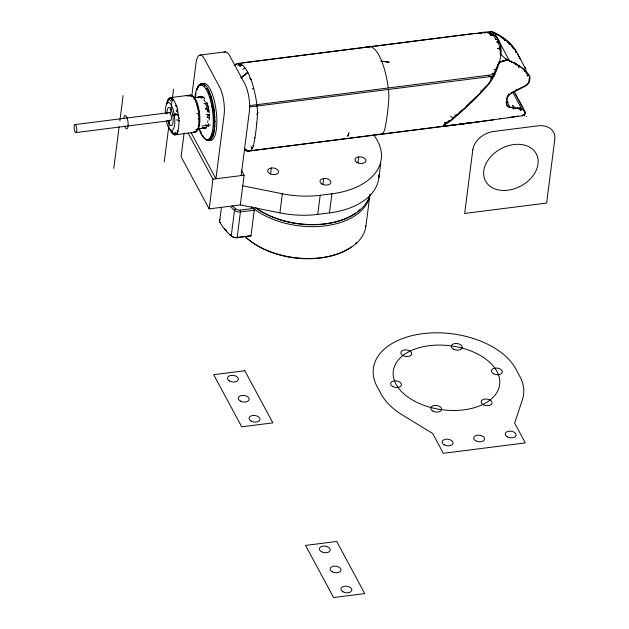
<?xml version="1.0" encoding="UTF-8"?>
<svg xmlns="http://www.w3.org/2000/svg" width="629" height="629" viewBox="0 0 629 629"><rect width="100%" height="100%" fill="white"/><g stroke="black" fill="none" stroke-linecap="round" stroke-linejoin="round"><path stroke-width="0.94" d="M513.838 107.818L513.555 108.974L513.838 107.818L514.664 107.583L515.088 108.282L517.981 108.094L518.5 108.746L520.6 108.786L520.356 110.248L522.903 109.509L523.996 110.366L524.358 112.072L524.877 112.253L524.547 114.682L522.015 115.429M165.513 113.707L165.537 112.662M504.199 38.707L505.559 40.201L504.175 39.831L504.199 38.707L503.082 37.787L501.973 37.811L498.545 35.106L492.829 32.889M506.597 103.864L506.133 102.842L506.825 97.534M518.909 66.525L518.862 67.578L519.247 66.139L518.736 65.526L518.909 66.525L518.736 65.526M209.253 139.622L209.284 139.088L210.007 139.709M447.455 122.191L448.233 122.065L448.328 121.169L449.688 121.02L451.166 119.887L457.307 114.447L456.387 114.682L458.297 114.25L459.194 112.67L465.594 107.292L469.179 103.219L480.918 92.581C482.978 87.407 489.669 85.19 490.809 79.419L493.663 75.299L498.608 63.372L499.63 63.042M208.262 126.547L208.325 125.863M528.564 75.221L527.196 75.865L527.637 73.522L529.516 76.251L528.643 82.8L525.608 85.473L516.095 90.183M499.874 52.797L500.794 54.519L500.613 56.091A43.031 27.354 -55.6 0 1 499.45 61.854L498.994 63.498A52.474 33.353 -55.6 0 1 494.748 74.434L493.938 76.117L249.76 106.954M113.786 168.391L119.133 126.673M119.88 120.847L123.111 95.624M164.24 161.991L169.578 120.273M170.325 114.447L173.557 89.224M184.163 132.798L181.097 156.763L209.15 208.891L240.309 204.936L279.889 212.877A73.695 44.352 7.3 0 0 317.755 214.387L329.462 212.901A73.695 44.352 7.3 0 0 379.035 174.705M191.829 95.789L196.028 62.979A20.097 6.353 82.8 0 1 204.543 59.087L219.647 87.156A20.097 6.353 82.8 0 1 224.081 115.107L215.92 178.793L191.09 132.648M209.15 208.891L212.956 179.171L188.126 133.026M221.424 207.452L219.607 221.605A70.346 42.332 7.3 0 0 231.244 235.891A1.337 0.786 -49.5 0 0 232.156 236.535A4.018 2.422 7.3 0 0 236.598 237.699L249.886 236.009A1.407 0.818 64.5 0 0 251.026 235.718L254.25 210.212A1.407 0.818 64.5 0 0 253.416 208.443M241.151 175.593L249.304 111.907A20.097 6.353 82.8 0 0 244.87 83.956L229.766 55.887A20.097 6.353 82.8 0 0 223.987 52.435M240.309 204.936L244.115 175.216L241.355 170.089M270.58 173.95L271.343 167.982M279.889 212.877L282.342 193.771A73.695 44.352 7.3 0 0 320.2 195.281L331.908 193.795A73.695 44.352 7.3 0 0 373.579 134.873M317.755 214.387L320.2 195.281M322.897 184.446L323.668 178.479M329.462 212.901L331.908 193.795M357.956 162.872L358.719 156.896M369.891 195.1L365.936 225.976A66.996 40.319 7.3 0 1 317.409 258.11A66.996 40.319 7.3 0 1 245.145 236.693M378.894 177.543L380.726 163.218M444.098 125.729L444.876 125.116L443.885 125.045L444.727 123.929M477.395 33.675L482.246 32.96M481.444 33.73L481.02 32.779L480.344 32.779M490.164 33.699L492.515 35.499L493.309 35.224L490.746 35.515L493.309 35.224L495.77 38.856L496.768 39.721L497.657 39.517L495.479 39.312L497.657 39.517A24.877 16.739 -39.4 0 1 498.687 41.435L498.089 42.182L500.267 48.15L499.851 50.234L500.613 52.561M209.842 139.261L209.913 138.734M207.641 122.419L207.869 120.799M211.092 138.113L211.242 137.075M214.19 126.869L213.703 132.609M213.868 119.777L214.119 114.91L213.302 112.174M527.637 73.522L527.196 75.865L528.085 74.088M494.622 73.279L494.874 72.005M196.067 93.202L195.383 97.369M207.853 116.349L208.207 114.903L207.484 114.148M210.463 138.844L210.581 138.333M489.048 83.437L489.338 82.375M213.082 131.272L212.571 134.944L212.948 136.013L212.02 134.881L211.8 137.059M196.908 89.53L197.844 87.289M466.183 106.608L466.443 105.766L467.536 105.334M492.554 77.186L492.916 76.085M204.716 128.693L204.095 128.465M498.994 63.498L501.077 61.485L507.367 60.062L509.537 60.887L494.276 32.519L491.964 31.45L482.301 32.48A52.466 33.353 -55.6 0 0 475.508 33.651M196.649 90.23L197.231 88.768M453.438 117.269L453.132 118.008L450.584 116.161M195.855 131.524L194.447 131.964M167.078 102.244L167.534 101.277M206.744 105.735L205.573 103.927L206.045 102.975M197.828 87.329L198.402 86.228M167.998 100.892L168.32 100.357M446.024 123.402L446.496 122.616L445.757 123.339L449.688 121.02M197.239 129.558L195.918 129.731L197.569 129.016M170.396 101.002L172.032 98.596L172.857 98.297M199.959 84.758L199.542 85.34L200.659 84.215L199.998 84.577M199.055 85.693L199.464 85.119M198.607 86.055L198.984 85.528M507.689 95.852L507.163 96.567L512.037 92.196L511.243 92.746L513.712 91.842L516.598 89.727M234.381 65.495L235.277 64.528L237.102 64.3M234.358 65.723L235.277 64.528A43.66 13.791 82.8 0 1 256.852 104.618L257.041 106.175A19.546 6.172 82.8 0 1 257.363 115.925L257.08 119.785A133.434 42.151 82.8 0 1 253.684 144.639A19.546 6.172 82.8 0 1 251.466 149.686A43.629 13.783 82.8 0 1 247.991 151.18L247.299 151.117A43.668 13.791 82.8 0 1 244.335 149.757M168.588 99.531L168.981 99.02M170.317 98.187L168.863 100.027L169.626 98.635L171.002 97.77M457.653 114.399L458.085 113.857L458.297 114.25M200.517 84.506L200.077 85.041L201.225 83.964L200.502 84.247M239.523 65.337L240.168 64.551M498.593 64.386L498.31 64.976M445.772 126.036L443.877 126.248L445.112 124.809M168.769 99.154L169.327 98.533M175.294 115.382L176.442 114.116L178.29 115.626L174.988 113.487M201.131 84.325L200.675 84.829L201.94 83.759L201.162 84.058M445.34 123.701L443.885 125.045M486.461 86.857L482.443 91.197A237.738 151.125 -55.6 0 1 452.51 119.416A32.7 20.788 -55.6 0 1 445.914 123.921L445.536 123.213M483.725 32.394L483.622 32.394A43.031 27.354 -55.6 0 1 488.08 32.794L489.252 33.07L489.794 32.582M497.846 64.677L501.077 61.485L499.45 61.854M459.343 112.528L459.948 111.931M199.818 97.165L200.454 96.559M460.664 111.239L461.309 110.641M207.09 88.768L207.554 88.335L206.603 89.059L207.09 88.768L209.481 92.722M244.752 67.869L242.951 69.402M480.863 33.769C481.028 32.11 487.444 31.678 484.094 33.337M256.75 114.179L258.142 112.638L257.607 112.088M240.938 77.689L247.653 72.178L247.897 72.634L241.127 78.098M204.307 86.181L205.337 85.379L204.669 85.418M202.499 83.72L201.311 84.616L202.569 84.333M455.648 124.872L444.357 126.193A44.517 7.155 71.8 0 0 445.135 125.116L444.955 123.874M444.192 125.25C443.421 126.885 446.763 126.13 445.017 124.621M202.963 84.954L203.466 84.663M254.297 137.885L254.894 137.57M201.005 96.292L196.728 97.519M171.049 98.108L171.811 97.731M201.146 97.086L201.893 96.709L202.098 97.353M201.194 98.21L202.97 97.33M206.957 139.976L207.617 139.787M171.748 131.886L172.574 131.697L171.748 131.886L173.675 134.032M444.129 126.303L443.563 126.366M448.328 121.169L449.593 120.697M480.013 33.133L481.02 32.779M172.33 115.532L176.442 114.116M252.205 88.909L253.11 88.603M203.599 136.454L202.121 134.928M490.683 78.145L491.941 77.76L488.481 75.653M199.857 97.267L201.893 96.709M193.323 132.475L194.495 131.815M498.42 62.232L502.013 61.563M449.523 125.352L450.482 125.147M213.766 107.26L212.854 107.449L211.784 106.749L213.766 107.26L212.13 104.689M172.605 100.223L173.297 100.09M475.099 33.628L477.427 33.416M469.116 122.246L465.751 123.394L458.439 124.487M508.413 117.631L518.28 116.043M373.115 46.436L474.352 33.549M479.911 121.594L477.38 121.971M499.434 118.622L500.676 118.425M505.551 59.385L507.925 60.077M205.376 108.62L207.79 110.193L205.376 108.62L207.499 108.33L206.281 106.671M249.611 105.609L494.764 74.434M176.285 134.661L178.196 134.402M457.377 124.652L524.405 115.547A6.683 4.718 -34 0 0 525.066 113.59M497.728 48.496L500.259 48.229L499.898 47.497L499.756 48.96L497.728 48.496L500.267 48.15M242.016 62.994L244.823 62.633M200.006 55.069L225.229 51.869M238.124 63.419L474.148 33.471M170.506 97.629L190.681 95.065M193.323 97.794L202.381 96.646M74.961 124.581L169.555 112.583M75.96 132.562A4.018 1.274 82.8 0 0 76.306 126.46A4.018 1.274 82.8 0 0 74.12 126.696A4.018 1.274 82.8 0 0 75.96 132.562L170.553 120.564M201.783 126.059L210.487 124.959M199.77 128.528L201.028 128.371M197.427 128.921L205.581 127.884M174.65 134.873L194.833 132.31M448.949 125.533L247.299 151.117L244.359 148.853M450.875 125.289L493.309 119.911M472.953 122.639L247.991 151.18L244.398 148.436M212.956 179.171L244.115 175.216M232.132 205.628A69.001 41.53 7.3 0 0 235.694 208.938A4.018 2.422 7.3 0 0 240.129 210.102L253.416 208.411M254.25 210.212L240.427 211.965A5.362 3.224 7.3 0 1 234.507 210.416A70.346 42.332 7.3 0 1 230.874 207.035M250.987 235.686L237.164 237.44A1.337 0.425 82.8 0 1 236.598 237.699M368.138 47.002L246.088 62.475M497.681 64.991L498.317 64.913M186.113 95.671L191.192 95.545M190.571 96.04L192.215 95.985M496.761 67.004L497.429 66.926M214.481 111.003L212.374 110.476L214.481 111.003L212.665 108.432L214.057 109.108L213.42 108.267M363.373 47.592L369.498 46.939L363.09 47.639M491.862 77.115L492.578 77.029M495.833 69.009L496.54 68.923M489.425 31.898L491.508 31.78L494.111 33.046M445.277 126.17L444.326 126.24M493.891 73.027L494.661 72.948M492.9 75.04L493.702 74.961M494.874 70.991L495.636 70.912M187.521 95.867L190.178 95.789M513.555 108.416L512.391 107.535L509.364 107.52L507.705 106.002M205.439 124.904L207.476 125.289M502.555 60.706L504.482 60.73M523.635 114.981L524.334 114.313L524.547 114.682M249.689 78.373L251.71 79.679M524.908 70.259L523.902 69.111L524.759 71.399L525.459 71.447L527.582 74.073M202.286 128.002L203.584 127.86M510.245 44.014L508.719 43.81L510.489 44.407L510.245 44.014L513.555 48.873M504.175 39.831L506.203 40.641L504.851 40.107M509.537 60.887A77.336 54.621 -34 0 1 529.359 75.787A6.683 4.718 -34 0 1 529.956 78.531L529.665 80.622A6.699 4.733 -34 0 1 525.239 86.173L511.66 93.163A6.699 4.733 -34 0 0 507.226 98.761L506.699 102.904A6.699 4.733 -34 0 0 509.907 107.119L521.881 109.226A6.699 4.733 -34 0 1 525.081 113.503M204.055 127.506L205.479 128.23L204.055 127.506L206.053 127.954M242.755 185.83L282.342 193.771M503.247 61.445L504.183 61.666M176.411 119.825L178.825 120.453L179.572 121.248M506.919 101.906L508.491 102.338M214.874 126.46L213.734 126.146L214.277 121.656L213.805 120.965L215.032 121.35L214.505 120.831M206.186 114.321L208.207 114.903M507.06 42.057L508.374 42.481L508.028 42.033L510.489 44.407M498.089 42.182L496.824 41.75L498.687 41.435A18.367 1.942 55.1 0 0 497.633 39.525M203.945 103.36L205.573 103.927M493.946 69.261L495.817 69.945M492.004 73.263L493.93 74.025M454.5 114.95L455.923 115.524M518.878 65.99L517.777 65.086L516.079 64.826L513.295 62.515L511.534 62.42L508.46 60.014M509.545 106.529L508.963 106.262L509.364 107.52M196.846 113.204L198.442 113.959L198.795 114.981M508.098 93.886L509.144 94.397M497.468 34.823L498.089 35.13M194.282 97.668L194.738 97.896M511.133 60.989L511.715 61.288M520.356 110.248L519.766 107.724L521.071 108.392M444.459 124.896L444.876 125.116M488.529 32.535L491.894 34.406L490.612 32.96M514.498 62.727L515.072 63.065M515.764 63.498L516.338 63.844M500.833 36.6L501.525 37.032M501.973 37.811L503.766 38.982M208.867 140.204L208.152 139.591L208.168 140.023M203.041 127.538L203.882 128.104M191.884 95.883L193.017 96.819M480.525 90.725L481.248 91.307M209.339 140.047L208.702 139.386L208.71 139.858M256.16 123.237L256.671 123.685M199.542 129.283L200.926 132.239L200.777 131.524M500.794 54.519L502.327 55.871A48.637 16.779 38.3 0 0 507.367 60.062M252.74 145.511L253.424 146.14M508.374 42.481L505.779 40.091M514.664 107.583L512.376 105.365L515.088 108.282M178.66 117.537L179.375 118.331M511.526 45.406L515.623 50.414L516.157 52.6M207.381 111.231L208.081 112.056M176.78 105.876L177.213 106.395M177.433 108.479L177.905 109.053M196.256 103.982L196.932 104.815M519.766 107.724L520.6 108.786M174.838 134.315L174.052 132.758L175.051 134.622M175.436 105.42L176.096 106.356M211.32 99.233L209.96 96.677L211.344 97.055L208.364 92.274M212.044 101.882L211.132 100.105M526.795 72.477L525.6 70.645L526.788 73.247M518.5 108.746L517.525 107.221L517.981 108.094M503.082 37.787L503.334 38.188M207.696 105.444L208.506 107.158M205.416 102.016L203.827 99.154M479.204 33.251L479.495 33.762M206.949 102.684L207.326 103.36M525.152 68.066L524.271 66.47L524.979 67.759M512.784 108.141L512.21 107.095L512.391 107.535M520.914 67.028L524.075 69.709L524.759 71.399M524.712 111.129L514.302 91.858M494.268 32.519A77.336 58.473 -22.2 0 1 515.332 49.715L526.166 69.843M528.415 82.391L528.643 82.8M489.252 33.07L490.18 34.784M515.19 93.658L517.785 98.47M518.217 99.272L518.65 100.074M519.074 100.876L522.99 108.086M512.714 92.196L521.881 109.226M506.738 101.245L509.907 107.127M519.963 58.45L520.663 59.739M517.4 53.63L520.23 58.937M197.026 106.317L197.632 107.488M525.875 71.344L526.426 72.445M524.24 110.5L524.877 112.253M200.659 132.004L201.335 133.434M497.028 42.198L497.327 42.835M495.385 70.81L495.589 71.258M496.312 68.742L496.509 69.182M211.902 102.802L212.311 103.761M209.355 117.765L209.677 118.567M209.182 114.793L209.512 115.618M204.708 128.009L204.905 128.505M209.048 111.86L209.394 112.725M208.458 108.133L208.797 109.014M208.749 109.989L209.087 110.877M506.117 58.709L506.306 59.275M506.707 104.728L507.068 105.845M177.339 132.876L177.457 133.317M198.607 118.826L198.756 119.471M178.101 131.485L178.188 131.972M176.639 133.317L176.725 133.859M177.268 130.36L177.307 131.264M206.634 125.289L206.666 126.846M234.326 65.487A19.562 6.18 82.8 0 1 234.837 64.905M526.646 116.601A24.838 3.043 23.2 0 1 526.269 116.593M515.332 49.722A6.683 5.056 -22.2 0 1 516.008 52.372M443.162 126.264A42.976 6.903 71.8 0 1 442.832 126.122M489.354 32.857A34.839 22.149 -55.6 0 1 500.975 54.456M489.787 32.574A48.63 16.779 38.3 0 1 491.972 31.458M367.352 47.395A43.66 13.791 82.8 0 1 388.25 87.95M388.447 89.499A19.546 6.172 82.8 0 1 388.761 99.256L388.478 103.117A133.434 42.151 82.8 0 1 385.082 127.97A19.546 6.172 82.8 0 1 382.872 133.018A43.629 13.783 82.8 0 1 379.397 134.504M378.697 134.449A43.66 13.791 82.8 0 1 377.974 134.276M493.969 76.133A31.285 19.892 -55.6 0 1 486.437 86.826M197.333 88.603A28.808 9.097 82.8 0 1 209.732 92.628A28.808 9.097 82.8 0 1 214.418 130.061A28.808 9.097 82.8 0 1 203.364 136.697M195.029 96.701A27.472 8.68 82.8 0 1 207.256 91.457A27.472 8.68 82.8 0 1 212.311 131.783A27.472 8.68 82.8 0 1 199.118 129.37M206.477 127.726A15.741 4.977 82.8 0 1 204.629 127.522M202.845 96.756A15.741 4.977 82.8 0 1 204.889 98.651M206.91 102.857A15.741 4.977 82.8 0 1 208.883 111.427M209.174 114.234A15.741 4.977 82.8 0 1 209.221 119.942M208.694 123.709A15.741 4.977 82.8 0 1 207.727 126.405M193.874 98.667A15.741 4.977 82.8 0 1 194.4 99.217M195.454 100.766A15.741 4.977 82.8 0 1 196.468 102.881M197.388 105.452A15.741 4.977 82.8 0 1 199.134 122.553M198.733 124.974A15.741 4.977 82.8 0 1 198.457 126.012M166.693 103.958A18.76 5.928 82.8 0 1 175.287 103.062A18.76 5.928 82.8 0 1 178.125 130.203A18.76 5.928 82.8 0 1 169.17 127.679M191.884 96.245A17.415 5.504 82.8 0 1 199.385 112.151A17.415 5.504 82.8 0 1 196.696 130.675M189.007 95.852A18.76 5.928 82.8 0 1 198.638 112.968A18.76 5.928 82.8 0 1 193.559 131.886M165.301 112.567A14.074 4.45 82.8 0 1 171.316 105.129A14.074 4.45 82.8 0 1 174.005 127.781A14.074 4.45 82.8 0 1 166.3 120.965M166.937 113.943A9.246 2.917 82.8 0 1 170.773 108.88A9.246 2.917 82.8 0 1 172.763 123.543A9.246 2.917 82.8 0 1 167.794 120.336M169.091 112.976A4.018 1.274 82.8 0 1 171.324 116.546A4.018 1.274 82.8 0 1 169.924 120.194M232.156 236.535A69.001 41.53 7.3 0 1 229.962 234.57M226.676 231.157A69.001 41.53 7.3 0 1 224.38 228.343M220.464 222.524A1.337 0.991 -26.7 0 1 219.607 221.605A5.362 3.224 7.3 0 1 219.843 219.285M369.915 194.864A66.996 40.319 7.3 0 1 322.591 226.165A66.996 40.319 7.3 0 1 251.341 206.729M240.129 210.102A1.337 0.425 82.8 0 1 240.427 211.965L237.164 237.44A5.362 3.224 7.3 0 1 231.244 235.891L234.507 210.416A1.337 0.786 -49.5 0 1 235.694 208.938M359.843 209.559A65.652 39.509 7.3 0 1 357.917 211.25M355.833 212.861A65.652 39.509 7.3 0 1 256.805 208.561M356.674 242.354A65.652 39.509 7.3 0 1 355.487 243.525M351.485 246.827A65.652 39.509 7.3 0 1 246.301 237.558M365.237 225.827A8.067 2.547 82.8 0 0 365.512 226.149A2.327 0.731 82.8 0 0 365.842 226.236M123.709 118.551A6.699 2.115 82.8 0 1 126.688 117.065A6.699 2.115 82.8 0 1 127.923 127.011A6.699 2.115 82.8 0 1 124.652 126.138M201.767 84.097A28.808 9.097 82.8 0 1 216.172 110.838A28.808 9.097 82.8 0 1 208.797 140.055M369.766 194.872A66.996 40.319 7.3 0 1 324.061 223.916A66.996 40.319 7.3 0 1 255.61 207.719M472.819 149.773L464.658 213.459L546.632 203.057L554.794 139.371A20.097 14.742 -28.3 0 0 537.913 125.855L493.773 131.453A20.097 14.742 -28.3 0 0 472.819 149.773M348.922 132.9L347.782 136.123L348.922 132.9M522.416 399.659L514.648 423.097L525.309 442.91L443.335 453.312L432.666 433.499L402.277 414.904A73.695 44.352 7.3 0 1 381.111 394.029L377.109 386.583A73.695 44.352 7.3 0 1 422.735 333.677A73.695 44.352 7.3 0 1 515.835 368.979L519.845 376.425A73.695 44.352 7.3 0 1 522.416 399.659M168.556 99.296L168.029 100.325L169.185 98.706L168.556 99.296M167.345 102.228L167.825 101.788L167.345 102.228M239.279 64.079L237.896 65.337L239.956 63.954L239.279 64.079M241.182 65.109L239.775 66.312L241.89 65.046L241.182 65.109M447.258 122.372L444.412 122.506L447.258 122.372M207.664 117.12L206.941 117.246L208.396 117.867L207.664 117.12M244.823 370.733L213.663 374.687L241.717 426.816L272.876 422.861L244.823 370.733M336.704 541.467L305.552 545.422L333.606 597.55L364.757 593.595L336.704 541.467M385.05 61.587L380.852 61.084L389.257 62.247L385.05 61.587M246.56 150.614L245.208 149.655L246.56 150.614M177.032 111.034L176.238 110.382L177.7 111.923L177.032 111.034M252.009 147.98L251.042 146.832L252.315 148.397L252.009 147.98M175.813 133.301L175.522 132.381L175.963 133.796L175.813 133.301M343.002 591.834A5.496 3.302 7.3 0 0 351.8 590.419A5.496 3.302 7.3 0 0 344.37 586.252A5.496 3.302 7.3 0 0 343.002 591.834M332.214 571.785A5.496 3.302 7.3 0 0 341.004 570.377A5.496 3.302 7.3 0 0 333.582 566.202A5.496 3.302 7.3 0 0 332.214 571.785M321.419 551.735A5.496 3.302 7.3 0 0 330.217 550.328A5.496 3.302 7.3 0 0 322.787 546.153A5.496 3.302 7.3 0 0 321.419 551.735M413.363 400.508A53.599 32.252 7.3 0 0 499.222 386.796A53.599 32.252 7.3 0 0 426.824 346.044A53.599 32.252 7.3 0 0 413.363 400.508M357.099 162.518A5.496 3.302 7.3 0 0 365.897 161.103A5.496 3.302 7.3 0 0 358.467 156.935A5.496 3.302 7.3 0 0 357.099 162.518M322.048 184.1A5.496 3.302 7.3 0 0 330.838 182.685A5.496 3.302 7.3 0 0 323.416 178.518A5.496 3.302 7.3 0 0 322.048 184.1M269.723 173.604A5.496 3.302 7.3 0 0 278.521 172.189A5.496 3.302 7.3 0 0 271.091 168.022A5.496 3.302 7.3 0 0 269.723 173.604M507.273 436.817A5.496 3.302 7.3 0 0 516.079 435.417A5.496 3.302 7.3 0 0 508.664 431.235A5.496 3.302 7.3 0 0 507.273 436.817M475.744 440.811A5.496 3.302 7.3 0 0 484.542 439.412A5.496 3.302 7.3 0 0 477.136 435.237A5.496 3.302 7.3 0 0 475.744 440.811M444.216 444.813A5.496 3.302 7.3 0 0 453.014 443.414A5.496 3.302 7.3 0 0 445.607 439.231A5.496 3.302 7.3 0 0 444.216 444.813M483.418 404.785A5.496 3.302 7.3 0 0 492.075 403.165A5.496 3.302 7.3 0 0 484.44 399.14A5.496 3.302 7.3 0 0 483.418 404.785M432.972 411.185A5.496 3.302 7.3 0 0 441.629 409.565A5.496 3.302 7.3 0 0 433.994 405.54A5.496 3.302 7.3 0 0 432.972 411.185M392.795 386.599A5.496 3.302 7.3 0 0 401.459 384.987A5.496 3.302 7.3 0 0 393.817 380.962A5.496 3.302 7.3 0 0 392.795 386.599M493.686 373.799A5.496 3.302 7.3 0 0 502.351 372.187A5.496 3.302 7.3 0 0 494.716 368.162A5.496 3.302 7.3 0 0 493.686 373.799M453.517 349.221A5.496 3.302 7.3 0 0 462.173 347.601A5.496 3.302 7.3 0 0 454.539 343.583A5.496 3.302 7.3 0 0 453.517 349.221M403.063 355.621A5.496 3.302 7.3 0 0 411.728 354.001A5.496 3.302 7.3 0 0 404.093 349.983A5.496 3.302 7.3 0 0 403.063 355.621M505.394 190.438A28.808 21.134 -28.3 0 0 536.765 154.781A28.808 21.134 -28.3 0 0 490.494 156.959A28.808 21.134 -28.3 0 0 505.394 190.438M251.113 421.1A5.496 3.302 7.3 0 0 259.911 419.685A5.496 3.302 7.3 0 0 252.481 415.51A5.496 3.302 7.3 0 0 251.113 421.1M240.325 401.05A5.496 3.302 7.3 0 0 249.123 399.635A5.496 3.302 7.3 0 0 241.693 395.468A5.496 3.302 7.3 0 0 240.325 401.05M229.538 381.001A5.496 3.302 7.3 0 0 238.328 379.586A5.496 3.302 7.3 0 0 230.906 375.419A5.496 3.302 7.3 0 0 229.538 381.001"/></g></svg>
